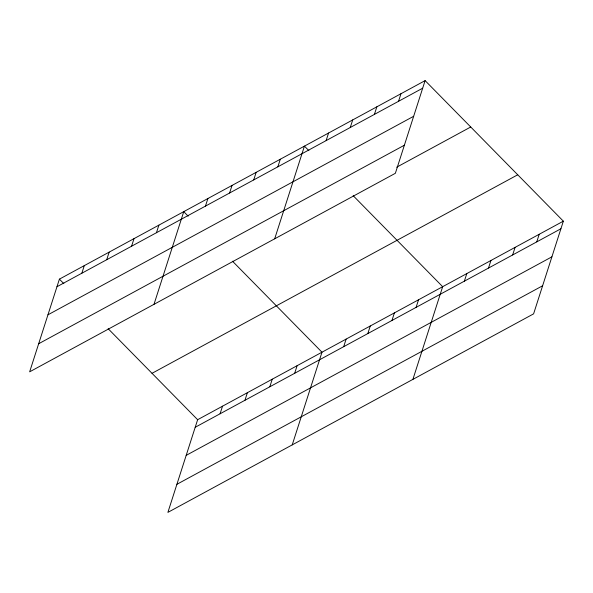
<?xml version="1.0" encoding="UTF-8"?>
<svg xmlns="http://www.w3.org/2000/svg" width="593" height="593" viewBox="0 0 593 593"><rect width="100%" height="100%" fill="white"/><g stroke="black" fill="none" stroke-linecap="round" stroke-linejoin="round"><path stroke-width="0.89" d="M425.114 80.618L59.404 279.14L29.65 371.826L395.361 173.297L425.114 80.618L563.35 221.174L533.596 313.86L167.886 512.382L197.639 419.703L563.35 221.174M81.841 273.225L84.273 265.642M106.71 259.727L109.142 252.144M131.579 246.221L134.011 238.645M156.448 232.723L158.88 225.147M153.995 304.328L183.748 211.642L188.181 216.156M205.452 206.119L207.884 198.544M229.587 193.021L232.026 185.439M253.722 179.916L256.161 172.333M277.865 166.811L280.296 159.235M274.678 238.816L304.431 146.13L308.871 150.637M220.077 413.781L222.508 406.198M326.135 140.608L328.566 133.025M244.946 400.282L247.377 392.699M350.27 127.502L352.709 119.927M269.808 386.784L272.246 379.201M374.413 114.405L376.844 106.822M294.677 373.279L297.115 365.703M398.548 101.299L400.979 93.716M292.223 444.883L321.984 352.205L232.5 261.216M343.688 346.675L346.119 339.1M367.823 333.577L370.254 325.994M391.958 320.472L394.389 312.896M416.093 307.367L418.532 299.791M412.906 379.372L442.667 286.686L353.183 195.697M464.371 281.164L466.802 273.588M488.506 268.058L490.937 260.483M512.641 254.96L515.08 247.377M536.776 241.855L539.215 234.279M56.972 286.723L422.683 88.194M47.959 314.809L413.669 116.28M38.664 343.74L404.374 145.218M396.717 167.182L470.731 126.998M152.023 373.316L517.733 174.787M195.208 427.279L560.919 228.757M186.187 455.365L551.898 256.836M176.899 484.303L542.61 285.774M59.404 279.14L63.844 283.654M108.156 328.715L197.639 419.703"/></g></svg>
